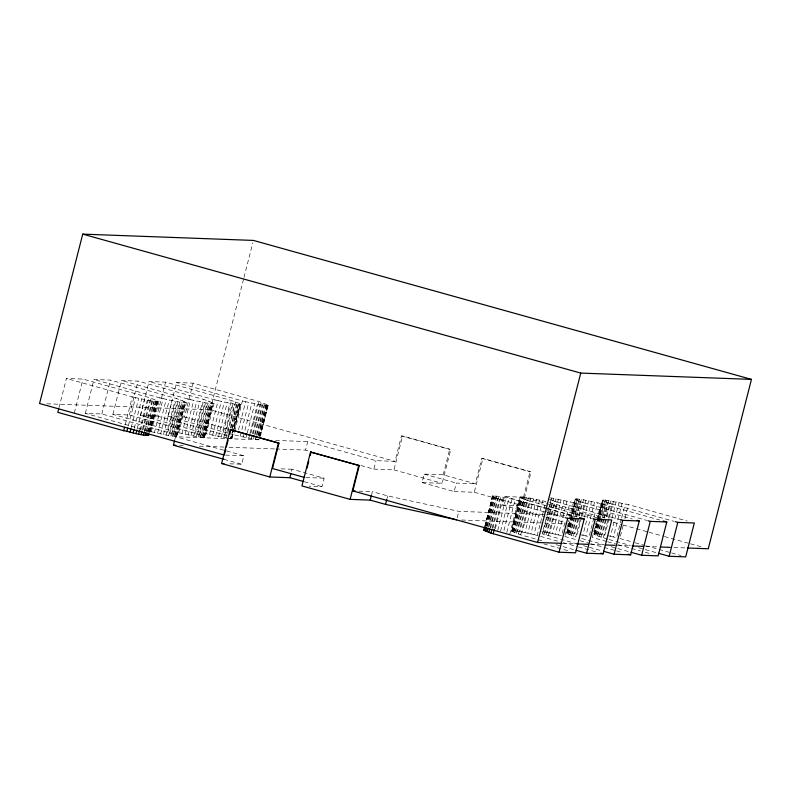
<?xml version="1.0" encoding="UTF-8"?>
<svg xmlns="http://www.w3.org/2000/svg" width="791" height="791" viewBox="0 0 791 791"><rect width="100%" height="100%" fill="white"/><g stroke="black" fill="none" stroke-linecap="round" stroke-linejoin="round"><path stroke-width="0.59" stroke-dasharray="3.96 2.97" d="M58.999 407.672L66.444 378.464L82.966 379.077L148.837 397.458L157.854 400.988L150.26 431.886M74.324 412.951L82.966 379.077M85.339 413.357L93.981 379.482L110.493 380.095L176.363 398.466L185.391 402.006L176.897 436.405L168.641 435.584L151.21 431.738L85.339 413.357L101.861 413.97L167.732 432.351L175.108 435.001L176.897 436.405M101.861 413.97L110.493 380.095M112.876 414.375L121.507 380.501L138.029 381.104L203.89 399.485L212.917 403.024L204.434 437.423L196.178 436.602L178.736 432.756L112.876 414.375L129.388 414.988L195.258 433.359L204.553 437.205M125.166 424.886L132.315 396.845L66.444 378.464M129.388 414.988L138.029 381.104M128.389 425.667L135.528 397.636L151.941 401.067L158.121 401.294M131.237 427.575L138.682 398.377M134.272 428.267L141.718 399.06M227.788 438.283L206.273 433.775L140.403 415.394L149.034 381.509L165.556 382.122L231.427 400.503L239.811 403.637L240.721 404.349L234.344 429.088M137.159 428.88L144.605 399.682M139.552 430.601L147.294 400.226M140.491 430.166L148.837 397.458M142.301 429.899L149.746 400.691M143.092 429.75L151.13 398.209M144.199 431.441L151.941 401.067M144.802 431.619L153.138 398.911M146.394 430.561L153.83 401.353M146.503 432.252L154.838 399.544M147.67 431.916L155.412 401.541M148.164 431.649L156.203 400.108M148.896 432.005L156.638 401.63M149.173 432.133L157.221 400.592M149.766 431.995L157.508 401.62M149.815 432.529L157.854 400.988M151.21 431.738L159.841 397.863L93.981 379.482M140.403 415.394L156.925 415.997L165.556 382.122M154.433 432.529L163.065 398.644L179.468 402.085L185.658 402.312M157.577 433.27L166.209 399.386M160.613 433.952L169.254 400.078M227.927 433.142L167.939 416.402L176.571 382.528L193.093 383.141L258.954 401.521L267.981 405.051L260.506 435.732M163.5 434.575L172.131 400.691M166.189 435.119L174.821 401.245M167.732 432.351L176.363 398.466M168.641 435.584L177.283 401.709M170.025 433.102L178.657 399.228M170.836 435.96L179.468 402.085M172.042 433.804L180.674 399.92M172.735 436.246L181.366 402.372M173.743 434.437L182.375 400.562M174.307 436.434L182.939 402.56M175.108 435.001L183.739 401.126M175.533 436.523L184.174 402.649M174.762 439.905L175.572 436.731L226.206 438.6M176.116 435.485L184.748 401.61M176.403 436.513L185.035 402.639M176.759 435.881L185.391 402.006M178.736 432.756L187.378 398.882L121.507 380.501M167.939 416.402L184.451 417.015L193.093 383.141M181.96 433.537L190.591 399.663L207.005 403.103L213.184 403.331M185.114 434.279L193.746 400.404M188.149 434.971L196.781 401.086M191.026 435.584L199.668 401.709M193.716 436.138L202.358 402.253M195.258 433.359L203.89 399.485M196.178 436.602L204.81 402.728M197.552 434.121L206.194 400.236M198.363 436.978L207.005 403.103M199.569 434.813L208.201 400.938M200.261 437.265L208.893 403.39M201.27 435.455L209.902 401.571M201.834 437.453L210.475 403.578M202.634 436.019L211.266 402.135M203.069 437.542L243.687 278.59M243.994 277.404L252.813 242.807M203.643 436.503L212.285 402.629M203.94 437.532L212.571 403.657M204.286 436.899L212.917 403.024M204.434 437.423L213.066 403.539M206.273 433.775L214.905 399.89L149.034 381.509M209.486 434.556L218.128 400.681L234.531 404.122L240.721 404.349M212.641 435.297L221.272 401.423M215.676 435.979L224.318 402.105M218.563 436.602L227.195 402.728M221.253 437.156L229.884 403.272M235.738 401.957L227.106 435.831L222.795 434.378L231.427 400.503M223.705 437.621L232.336 403.736M225.089 435.129L233.721 401.255M225.9 437.996L234.531 404.122M230.478 427.763L236.43 404.399M230.883 428.287L237.438 402.589M232.05 427.951L238.002 404.587M232.247 428.851L238.803 403.153M229.37 438.471L230.596 438.56L239.228 404.676M230.596 438.56L232.079 438.224L231.18 437.522L239.811 403.637M231.466 438.55L240.098 404.666M231.812 437.917L233.899 429.74M234.195 428.574L240.454 404.043M231.961 438.432L234.166 430.047M258.993 439.559L248.779 438.165L233.8 434.783L234.403 432.45M234.7 431.283L242.441 400.908L176.571 382.528M238.516 429.731L245.655 401.699L262.068 405.13L268.248 405.358M240.177 436.316L248.809 402.441M243.213 436.998L251.845 403.123M246.09 437.621L246.99 434.121M247.286 432.944L254.732 403.746M229.865 463.813L241.69 464.248L243.846 455.784L175.572 436.731M248.779 438.165L249.669 434.664M249.976 433.498L257.411 404.29M250.915 433.063L258.954 401.521M251.241 438.629L252.131 435.129M252.428 433.962L259.873 404.755M253.219 433.814L261.257 402.273M253.427 439.015L254.326 435.505M254.623 434.338L262.068 405.13M255.226 434.516L263.265 402.965M255.325 439.292L256.215 435.792M256.511 434.625L263.957 405.417M256.927 435.149L264.965 403.608M258.093 434.813L265.529 405.605M258.291 435.712L266.33 404.171M259.023 436.068L266.765 405.694M259.3 436.197L267.338 404.656M259.893 436.059L267.635 405.684M259.942 436.592L267.981 405.051M260.387 435.95L268.129 405.575M291.503 471.347L292.047 469.231L324.181 478.199L322.016 486.663L309.014 486.188M275.921 448.981L305.563 450.079L307.719 441.605L376.002 460.659L394.996 461.361L401.472 435.95L402.579 435.989L450.771 449.436L442.139 483.321L422.038 482.579L424.194 474.106L443.197 474.808L475.322 483.776L481.798 458.365L482.905 458.404L531.097 471.851L522.465 505.736L502.364 504.994L504.52 496.521L523.523 497.223L598.134 518.036M360.894 465.513L373.846 469.132L376.002 460.659M371.562 494.82L372.373 491.646L387.699 495.917L458.8 511.362L545.83 514.575M373.846 469.132L393.938 469.874L402.579 435.989M387.165 498.043L387.699 495.917M443.197 474.808L449.674 449.397L450.771 449.436M422.038 482.579L454.172 491.537L456.328 483.074L475.322 483.776M457.178 517.719L458.8 511.362M454.172 491.537L474.264 492.279L482.905 458.404M484.784 526.48L492.645 495.898L498.716 496.333L511.965 499.032L546.571 508.435M484.903 526.272L492.645 495.898M485.348 525.62L492.526 496.105M485.397 526.153L493.139 495.779M485.99 526.015L493.436 496.807L492.793 496.412M486.267 526.144L494.009 495.769M486.999 526.499L494.444 497.292L493.436 496.807M487.503 526.233L495.245 495.858M488.363 527.063L495.809 497.865L494.444 497.292M489.075 526.42L496.817 496.046M490.064 527.706L497.509 498.498L495.809 497.865M490.677 527.874L498.716 496.333M492.081 528.398L499.526 499.2L497.509 498.498M492.862 528.25L500.901 496.708M494.672 527.983L501.82 499.952L499.526 499.2M495.324 528.714L503.363 497.173M497.707 530.435L506.052 497.727M500.594 531.058L508.929 498.34M503.926 530.573L511.965 499.032M506.784 532.481L515.119 499.774M509.701 534.439L518.342 500.555M541.884 540.747L520.715 534.845L511.421 530.998L520.181 496.906L528.437 497.727L545.869 501.573L537.237 535.448L561.936 542.339M511.688 531.305L520.181 496.906M511.421 530.998L512.044 530.672L520.676 496.797M512.331 531.7L520.962 497.826L520.32 497.43M512.044 530.672L512.904 530.662L521.546 496.788M513.339 532.185L521.971 498.31L520.962 497.826M512.904 530.662L514.14 530.751L522.772 496.877M523.523 497.223L530 471.812L531.097 471.851M514.704 532.758L523.335 498.874L521.971 498.31M514.14 530.751L515.712 530.939L524.344 497.064M516.404 533.391L525.036 499.517L523.335 498.874M515.712 530.939L517.611 531.226L526.242 497.351M518.421 534.093L527.053 500.209L525.036 499.517M517.611 531.226L519.796 531.601L528.437 497.727M520.715 534.845L529.347 500.96L527.053 500.209M519.796 531.601L522.258 532.066L530.89 498.192M522.258 532.066L524.947 532.62L533.579 498.735M524.947 532.62L527.824 533.243L536.466 499.358M527.824 533.243L530.87 533.925L539.502 500.05M530.87 533.925L534.014 534.667L542.646 500.792M546.729 511.906L547.926 507.239M549.508 499.329L550.872 499.892L542.24 533.767L576.471 543.733M541.667 531.77L543.249 531.957L551.881 498.083L573.396 502.592L632.207 518.995M543.941 534.409L552.573 500.525L550.872 499.892M543.249 531.957L545.137 532.244L553.779 498.37M545.948 535.102L554.58 501.227L552.573 500.525M545.137 532.244L547.332 532.62L555.964 498.745M548.242 535.853L556.884 501.978L554.58 501.227M547.332 532.62L549.785 533.085L558.426 499.21M549.785 533.085L552.474 533.628L561.116 499.754M552.474 533.628L555.361 534.251L563.993 500.377M555.361 534.251L558.397 534.943L567.028 501.059M562.144 533.342L565.417 520.498M566.613 515.821L570.182 501.801M565.061 535.299L568.937 520.112M569.233 518.945L573.396 502.592M579.941 520.518L575.779 536.871L566.752 533.342L575.739 498.834L583.501 499.764L600.933 503.61L659.743 520.013M566.752 533.342L570.627 518.154M570.924 516.978L575.245 498.943M566.485 533.025L567.098 532.709L575.739 498.834M567.394 533.737L576.026 499.863L575.383 499.457M567.098 532.709L567.968 532.699L576.609 498.814M568.195 523.949L570.647 524.038L572.259 517.69M568.403 534.222L572.575 517.868M572.872 516.701L577.034 500.347L576.026 499.863M567.968 532.699L569.204 532.788L577.835 498.903M569.767 534.785L578.399 500.911L577.034 500.347M569.204 532.788L570.776 532.976L574.642 517.789M574.948 516.622L579.408 499.091M571.468 535.418L575.937 517.897M576.234 516.731L580.1 501.543L578.399 500.911M570.776 532.976L572.674 533.263L576.54 518.075M576.837 516.899L581.306 499.378M573.485 536.12L582.117 502.245L580.1 501.543M572.674 533.263L574.859 533.638L579.032 517.284M579.328 516.118L583.501 499.764M581.138 515.851L584.411 502.997L582.117 502.245M581.484 517.749L577.321 534.103L574.859 533.638M581.79 516.582L585.953 500.228M584.47 517.126L588.642 500.772M580.011 534.647L582.888 535.27L591.53 501.395M582.888 535.27L585.923 535.952L594.565 502.077M593.843 518.006L589.077 536.693L585.923 535.952M594.14 516.839L597.709 502.819M596.463 521.131L592.301 537.485L606.41 541.42M596.76 519.964L600.933 503.61M608.012 539.205L598.995 536.436L594.021 534.044L597.887 518.856M598.184 517.69L602.653 500.169L604.136 499.833L628.459 504.618L687.27 521.032M594.021 534.044L602.772 499.961M594.278 534.35L598.154 519.163M598.451 517.996L602.653 500.169M594.14 533.836L603.266 499.843M594.921 534.756L603.563 500.871L602.92 500.476M594.634 533.727L595.504 533.707L604.136 499.833M595.93 535.24L600.102 518.886M600.399 517.71L604.571 501.356L603.563 500.871M595.504 533.707L596.73 533.796L605.372 499.922M597.294 535.804L605.936 501.919L604.571 501.356M596.73 533.796L598.303 533.984L602.178 518.807M602.475 517.63L606.944 500.11M598.995 536.436L603.464 518.916M603.76 517.749L607.636 502.562L605.936 501.919M598.303 533.984L600.201 534.271L604.077 519.084M604.373 517.917L608.843 500.396M601.012 537.138L609.643 503.264L607.636 502.562M600.201 534.271L602.396 534.657L611.028 500.772M603.306 537.89L608.071 519.203M608.368 518.026L611.947 504.015L609.643 503.264M609.021 518.767L604.848 535.121L602.396 534.657M609.317 517.591L613.49 501.237M612.007 518.145L616.179 501.791M607.537 535.665L610.425 536.288L619.056 502.404M610.425 536.288L613.46 536.97L622.092 503.096M621.37 519.025L616.604 537.712L613.46 536.97M621.667 517.858L625.246 503.837M620.421 536.16L623.397 524.482M624.89 518.639L628.459 504.618M46.916 403.786L210.248 409.807L394.996 461.361M227.442 438.649L259.557 439.826M275.614 440.419L307.719 441.605M179.587 445.432L183.294 445.56M199.352 446.154L224.051 447.073M228.994 447.251L274.685 448.942M225.524 455.102L243.846 455.784M281.052 468.826L292.047 469.231M305.85 477.517L324.181 478.199M358.936 491.152L372.373 491.646M547.056 514.625L572.803 515.574L548.084 508.672M461.549 520.013L566.969 523.909M562.144 543.377L576.876 543.921M590.383 544.426L602.663 544.88M617.395 545.424L630.911 545.919M645.644 546.462L657.924 546.917M673.892 547.501L686.173 547.955M550.309 497.895L551.881 498.083M558.397 534.943L561.551 535.685M242.441 400.908L245.655 401.699M214.905 399.89L218.128 400.681M187.378 398.882L190.591 399.663M159.841 397.863L163.065 398.644M132.315 396.845L135.528 397.636M534.014 534.667L537.237 535.448M401.472 435.95L449.674 449.397M481.798 458.365L530 471.812M611.947 504.015L674.288 521.407M584.411 502.997L646.751 520.389M556.884 501.978L620.401 519.707M549.399 502.562L604.68 517.986M613.529 522.337L621.815 524.651M623.001 524.977L647.878 531.918M649.055 532.254L663.273 536.219M664.45 536.545L689.327 543.486M690.513 543.812L701.172 546.789M529.347 500.96L591.688 518.362M424.194 474.106L456.328 483.074M504.52 496.521L546.907 508.346M547.748 508.761L577.153 516.968M393.938 469.874L442.139 483.321M474.264 492.279L564.161 517.344M305.563 450.079L307.917 450.732M502.364 504.994L544.742 516.82M545.919 517.146L567.107 523.059M568.294 523.385L570.647 524.038M184.451 417.015L227.976 429.157M619.828 538.503L633.947 542.438M635.124 542.764L644.527 545.394M645.703 545.721L670.402 552.612M671.579 552.939L680.992 555.569M229.103 433.478L233.8 434.783M609.189 539.531L630.358 545.434M638.594 547.738L657.42 552.988M156.925 415.997L222.795 434.378M607.587 541.746L617 544.376M618.176 544.702L640.522 550.941M645.229 552.256L649.935 553.562M581.662 538.513L604.008 544.752M611.067 546.719L629.883 551.97M564.764 536.466L578.883 540.401M580.06 540.737L589.463 543.358M590.64 543.684L615.339 550.576M616.515 550.912L622.398 552.553M583.531 545.701L588.237 547.016M589.414 547.342L602.356 550.951M563.113 542.675L577.222 546.611M578.399 546.937L596.048 551.861M556.004 544.692L561.887 546.334M563.063 546.66L574.82 549.943M543.812 543.951L568.511 550.843M224.031 459.324L241.69 464.248M304.169 481.689L322.016 486.663M230.161 437.037L231.18 437.522"/><path stroke-width="1.19" d="M687.399 548.005L708.271 548.776L751.45 379.383L253.417 240.424L82.729 234.126L39.55 403.509L224.298 455.062M58.702 408.838L57.812 412.348L123.683 430.719C131.415 431.926 142.647 436.484 149.222 434.872M123.683 430.719L124.573 427.219M126.896 431.51L127.786 428M130.05 432.252L130.94 428.742M133.086 432.934L133.976 429.434M135.963 433.557L136.863 430.057M138.652 434.101L139.552 430.601M141.114 434.566L142.004 431.065M143.3 434.951L143.903 432.608M145.198 435.238L145.791 432.895M146.77 435.426L147.373 433.082M148.006 435.515L148.599 433.171M224.031 459.324L173.417 445.204L174.495 440.963M302.983 481.353L289.892 477.705L269.79 476.963L221.589 463.506L230.23 429.632L278.976 443.098L272.5 468.509L304.634 477.477M224.595 453.905L225.771 449.288M226.364 446.974L228.134 440.043M229.598 434.269L230.488 430.808M269.79 476.963L278.422 443.079L278.976 443.098M289.892 477.705L290.969 473.463M560.908 543.338L537.583 542.478L352.826 490.924L359.302 465.513L310.556 452.047L301.925 485.921L350.116 499.368L370.218 500.11L385.543 504.391L456.644 519.835M306.987 468.232L308.747 461.311M310.22 455.527L311.11 452.066M350.116 499.368L358.748 465.494L359.302 465.513M370.218 500.11L371.295 495.878M385.543 504.391L386.888 499.101M579.496 517.621L584.203 518.936L575.571 552.81L559.049 552.207L490.885 533.075L484.161 530.286L484.488 527.646M483.894 529.98L484.606 527.439M484.161 530.286L485.051 526.786M484.794 530.692L485.694 527.182M485.812 531.176L486.702 527.666M487.177 531.74L488.067 528.23M488.878 532.373L489.767 528.872M490.885 533.075L491.775 529.565M493.179 533.826L494.375 529.149M537.583 542.478L580.752 373.085L751.45 379.383M559.049 552.207L567.691 518.332L584.203 518.936M586.586 553.225L595.218 519.341L611.74 519.954L603.098 553.829L586.586 553.225L575.996 550.269M614.113 554.234L622.754 520.359L639.266 520.972L630.635 554.847L614.113 554.234L603.533 551.287M641.649 555.252L650.281 521.378L666.803 521.981L658.161 555.865L641.649 555.252L631.06 552.296M669.176 556.271L677.808 522.386L694.33 522.999L685.698 556.874L669.176 556.271L658.587 553.314M484.013 529.772L484.507 529.663M173.417 445.204L175.879 445.293M221.589 463.506L223.962 463.595M352.826 490.924L355.268 491.013M576.876 543.921L587.931 544.337M605.115 544.969L614.943 545.325M632.138 545.968L643.192 546.373M660.376 547.006L670.204 547.372M82.729 234.126L580.752 373.085M675.465 521.734L677.808 522.386M663.273 521.002L666.803 521.981M647.928 520.715L650.281 521.378M636.913 520.31L639.266 520.972M620.401 519.707L622.754 520.359M592.864 518.688L595.218 519.341M565.338 517.67L567.691 518.332M230.23 429.632L278.422 443.079M310.556 452.047L358.748 465.494M628.281 554.194L630.635 554.847M600.745 553.176L603.098 553.829"/></g></svg>
